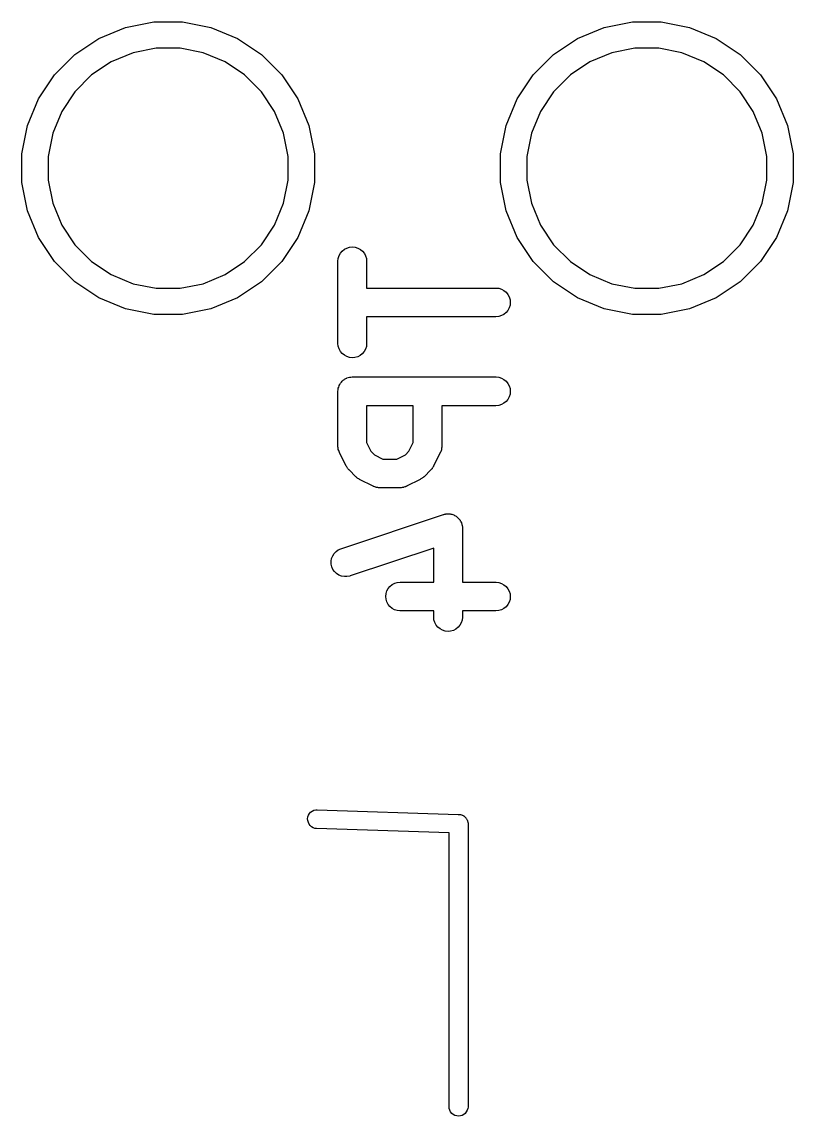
# Model space of a CAD drawing. Extents: x 99.2 to 141.2, y -118.7 to -76.
# Drawn here: x 121.18 to 125.27, y -91.54 to -85.74 of the extents above; entities that cross this region are included whole.
import ezdxf

# ---------------------------------------------------------------- set-up
doc = ezdxf.new("R2010")
doc.units = 0
doc.layers.add('BLACK', color=7, linetype='CONTINUOUS')

msp = doc.modelspace()

# ---------------------------------------------------------------- linework, layer by layer
at = {"layer": 'BLACK', "linetype": 'CONTINUOUS'}
for p, q in [((121.585, -85.8241), (121.727, -85.7656)), ((121.727, -85.7656), (121.877, -85.7358)), ((121.877, -85.7358), (122.029, -85.7358)), ((122.029, -85.7358), (122.179, -85.7656)), ((122.179, -85.7656), (122.321, -85.8241)), ((124.125, -85.8241), (124.267, -85.7656)), ((124.267, -85.7656), (124.417, -85.7358)), ((124.417, -85.7358), (124.569, -85.7358)), ((124.569, -85.7358), (124.719, -85.7656)), ((124.719, -85.7656), (124.861, -85.8241)), ((121.458, -85.9091), (121.585, -85.8241)), ((122.321, -85.8241), (122.448, -85.9091)), ((123.998, -85.9091), (124.125, -85.8241)), ((124.861, -85.8241), (124.988, -85.9091)), ((121.89, -85.8751), (121.767, -85.8996)), ((122.016, -85.8751), (121.89, -85.8751)), ((122.139, -85.8996), (122.016, -85.8751)), ((124.43, -85.8751), (124.307, -85.8996)), ((124.556, -85.8751), (124.43, -85.8751)), ((124.679, -85.8996), (124.556, -85.8751)), ((121.35, -86.0172), (121.458, -85.9091)), ((121.651, -85.9476), (121.547, -86.0173)), ((121.767, -85.8996), (121.651, -85.9476)), ((122.255, -85.9476), (122.139, -85.8996)), ((122.359, -86.0173), (122.255, -85.9476)), ((122.448, -85.9091), (122.556, -86.0172)), ((123.89, -86.0172), (123.998, -85.9091)), ((124.191, -85.9476), (124.087, -86.0173)), ((124.307, -85.8996), (124.191, -85.9476)), ((124.795, -85.9476), (124.679, -85.8996)), ((124.899, -86.0173), (124.795, -85.9476)), ((124.988, -85.9091), (125.096, -86.0172)), ((121.265, -86.1443), (121.35, -86.0172)), ((121.547, -86.0173), (121.458, -86.106)), ((122.448, -86.106), (122.359, -86.0173)), ((122.556, -86.0172), (122.641, -86.1443)), ((123.805, -86.1443), (123.89, -86.0172)), ((124.087, -86.0173), (123.998, -86.106)), ((124.988, -86.106), (124.899, -86.0173)), ((125.096, -86.0172), (125.181, -86.1443)), ((121.458, -86.106), (121.389, -86.2103)), ((122.517, -86.2103), (122.448, -86.106)), ((123.998, -86.106), (123.929, -86.2103)), ((125.057, -86.2103), (124.988, -86.106)), ((121.207, -86.2856), (121.265, -86.1443)), ((122.641, -86.1443), (122.699, -86.2856)), ((123.747, -86.2856), (123.805, -86.1443)), ((125.181, -86.1443), (125.239, -86.2856)), ((121.389, -86.2103), (121.341, -86.3262)), ((122.565, -86.3262), (122.517, -86.2103)), ((123.929, -86.2103), (123.881, -86.3262)), ((125.105, -86.3262), (125.057, -86.2103)), ((121.177, -86.4355), (121.207, -86.2856)), ((122.699, -86.2856), (122.729, -86.4355)), ((123.717, -86.4355), (123.747, -86.2856)), ((125.239, -86.2856), (125.269, -86.4355)), ((121.341, -86.3262), (121.316, -86.4493)), ((122.59, -86.4493), (122.565, -86.3262)), ((123.881, -86.3262), (123.856, -86.4493)), ((125.13, -86.4493), (125.105, -86.3262)), ((121.177, -86.5885), (121.177, -86.4355)), ((121.316, -86.4493), (121.316, -86.5747)), ((122.59, -86.5747), (122.59, -86.4493)), ((122.729, -86.4355), (122.729, -86.5885)), ((123.717, -86.5885), (123.717, -86.4355)), ((123.856, -86.4493), (123.856, -86.5747)), ((125.13, -86.5747), (125.13, -86.4493)), ((125.269, -86.4355), (125.269, -86.5885)), ((121.207, -86.7384), (121.177, -86.5885)), ((121.316, -86.5747), (121.341, -86.6978)), ((122.565, -86.6978), (122.59, -86.5747)), ((122.729, -86.5885), (122.699, -86.7384)), ((123.747, -86.7384), (123.717, -86.5885)), ((123.856, -86.5747), (123.881, -86.6978)), ((125.105, -86.6978), (125.13, -86.5747)), ((125.269, -86.5885), (125.239, -86.7384)), ((121.341, -86.6978), (121.389, -86.8137)), ((122.517, -86.8137), (122.565, -86.6978)), ((123.881, -86.6978), (123.929, -86.8137)), ((125.057, -86.8137), (125.105, -86.6978)), ((121.265, -86.8797), (121.207, -86.7384)), ((122.699, -86.7384), (122.641, -86.8797)), ((123.805, -86.8797), (123.747, -86.7384)), ((125.239, -86.7384), (125.181, -86.8797)), ((121.389, -86.8137), (121.458, -86.918)), ((122.448, -86.918), (122.517, -86.8137)), ((123.929, -86.8137), (123.998, -86.918)), ((124.988, -86.918), (125.057, -86.8137)), ((121.35, -87.0068), (121.265, -86.8797)), ((122.641, -86.8797), (122.556, -87.0068)), ((123.89, -87.0068), (123.805, -86.8797)), ((125.181, -86.8797), (125.096, -87.0068)), ((121.458, -86.918), (121.547, -87.0067)), ((122.359, -87.0067), (122.448, -86.918)), ((122.877, -86.9514), (122.888, -86.9421)), ((122.888, -86.9421), (122.902, -86.9352)), ((122.902, -86.9352), (122.916, -86.931)), ((122.916, -86.931), (122.931, -86.9296)), ((122.931, -86.9296), (122.945, -86.9312)), ((122.945, -86.9312), (122.96, -86.9356)), ((122.96, -86.9356), (122.973, -86.9427)), ((123.998, -86.918), (124.087, -87.0067)), ((124.899, -87.0067), (124.988, -86.918)), ((122.854, -87.0048), (122.856, -86.99)), ((122.856, -86.99), (122.86, -86.9758)), ((122.86, -86.9758), (122.867, -86.9628)), ((122.867, -86.9628), (122.877, -86.9514)), ((122.973, -86.9427), (122.984, -86.9522)), ((122.984, -86.9522), (122.994, -86.9637)), ((122.994, -86.9637), (123.001, -86.9768)), ((123.001, -86.9768), (123.005, -86.991)), ((123.005, -86.991), (123.006, -87.0058)), ((121.458, -87.1149), (121.35, -87.0068)), ((121.547, -87.0067), (121.651, -87.0764)), ((122.255, -87.0764), (122.359, -87.0067)), ((122.556, -87.0068), (122.448, -87.1149)), ((122.854, -87.0058), (122.854, -87.0048)), ((122.854, -87.4413), (122.854, -87.0058)), ((123.006, -87.0058), (123.006, -87.1474)), ((123.998, -87.1149), (123.89, -87.0068)), ((124.087, -87.0067), (124.191, -87.0764)), ((124.795, -87.0764), (124.899, -87.0067)), ((125.096, -87.0068), (124.988, -87.1149)), ((121.585, -87.1999), (121.458, -87.1149)), ((121.651, -87.0764), (121.767, -87.1244)), ((122.139, -87.1244), (122.255, -87.0764)), ((122.448, -87.1149), (122.321, -87.1999)), ((124.125, -87.1999), (123.998, -87.1149)), ((124.191, -87.0764), (124.307, -87.1244)), ((124.679, -87.1244), (124.795, -87.0764)), ((124.988, -87.1149), (124.861, -87.1999)), ((121.767, -87.1244), (121.89, -87.1489)), ((121.89, -87.1489), (122.016, -87.1489)), ((122.016, -87.1489), (122.139, -87.1244)), ((123.006, -87.1474), (123.692, -87.1474)), ((123.692, -87.1474), (123.693, -87.1474)), ((123.693, -87.1474), (123.708, -87.149)), ((123.708, -87.149), (123.722, -87.1535)), ((123.722, -87.1535), (123.735, -87.1607)), ((123.735, -87.1607), (123.747, -87.1702)), ((123.747, -87.1702), (123.756, -87.1818)), ((124.307, -87.1244), (124.43, -87.1489)), ((124.43, -87.1489), (124.556, -87.1489)), ((124.556, -87.1489), (124.679, -87.1244)), ((121.727, -87.2584), (121.585, -87.1999)), ((122.321, -87.1999), (122.179, -87.2584)), ((123.756, -87.1818), (123.763, -87.195)), ((123.763, -87.195), (123.767, -87.2093)), ((123.767, -87.2093), (123.768, -87.2241)), ((123.768, -87.2241), (123.767, -87.2389)), ((124.267, -87.2584), (124.125, -87.1999)), ((124.861, -87.1999), (124.719, -87.2584)), ((121.877, -87.2882), (121.727, -87.2584)), ((122.029, -87.2882), (121.877, -87.2882)), ((122.179, -87.2584), (122.029, -87.2882)), ((123.734, -87.287), (123.721, -87.294)), ((123.746, -87.2776), (123.734, -87.287)), ((123.755, -87.2662), (123.746, -87.2776)), ((123.762, -87.2531), (123.755, -87.2662)), ((123.767, -87.2389), (123.762, -87.2531)), ((124.417, -87.2882), (124.267, -87.2584)), ((124.569, -87.2882), (124.417, -87.2882)), ((124.719, -87.2584), (124.569, -87.2882)), ((123.692, -87.2998), (123.006, -87.2998)), ((123.006, -87.2998), (123.006, -87.4413)), ((123.707, -87.2983), (123.692, -87.2998)), ((123.721, -87.294), (123.707, -87.2983)), ((122.855, -87.4561), (122.854, -87.4413)), ((122.86, -87.4703), (122.855, -87.4561)), ((123.005, -87.4571), (123, -87.4713)), ((123.006, -87.4423), (123.005, -87.4571)), ((123.006, -87.4413), (123.006, -87.4423)), ((122.867, -87.4834), (122.86, -87.4703)), ((122.876, -87.495), (122.867, -87.4834)), ((122.888, -87.5044), (122.876, -87.495)), ((122.901, -87.5115), (122.888, -87.5044)), ((122.915, -87.5159), (122.901, -87.5115)), ((122.93, -87.5175), (122.915, -87.5159)), ((122.944, -87.5161), (122.93, -87.5175)), ((122.959, -87.5119), (122.944, -87.5161)), ((122.972, -87.505), (122.959, -87.5119)), ((122.983, -87.4957), (122.972, -87.505)), ((122.993, -87.4843), (122.983, -87.4957)), ((123, -87.4713), (122.993, -87.4843)), ((122.877, -87.6408), (122.882, -87.6364)), ((122.882, -87.6364), (122.888, -87.6318)), ((122.888, -87.6315), (122.895, -87.6282)), ((122.888, -87.6317), (122.888, -87.6315)), ((122.888, -87.6318), (122.888, -87.6317)), ((122.895, -87.6282), (122.901, -87.6248)), ((122.901, -87.6247), (122.902, -87.6246)), ((122.901, -87.6248), (122.901, -87.6247)), ((122.902, -87.6246), (122.908, -87.6226)), ((122.908, -87.6226), (122.915, -87.6205)), ((122.915, -87.6205), (122.916, -87.6205)), ((122.916, -87.6204), (122.923, -87.6198)), ((122.916, -87.6205), (122.916, -87.6204)), ((122.923, -87.6198), (122.93, -87.6191)), ((122.93, -87.6191), (123.692, -87.6191)), ((123.692, -87.6191), (123.693, -87.6191)), ((123.693, -87.6191), (123.708, -87.6207)), ((123.708, -87.6207), (123.722, -87.6252)), ((123.722, -87.6252), (123.735, -87.6324)), ((123.735, -87.6324), (123.747, -87.642)), ((122.854, -87.6942), (122.855, -87.6871)), ((122.854, -87.6947), (122.854, -87.6942)), ((122.854, -87.6948), (122.854, -87.6947)), ((122.854, -87.6947), (122.854, -87.6947)), ((122.854, -87.6953), (122.854, -87.6948)), ((122.854, -87.9856), (122.854, -87.6953)), ((122.855, -87.6871), (122.856, -87.68)), ((122.856, -87.6794), (122.858, -87.6726)), ((122.856, -87.6797), (122.856, -87.6794)), ((122.856, -87.68), (122.856, -87.6797)), ((122.858, -87.6726), (122.86, -87.6657)), ((122.86, -87.6653), (122.864, -87.659)), ((122.86, -87.6655), (122.86, -87.6653)), ((122.86, -87.6657), (122.86, -87.6655)), ((122.864, -87.659), (122.867, -87.6527)), ((122.867, -87.6522), (122.872, -87.6467)), ((122.867, -87.6525), (122.867, -87.6522)), ((122.867, -87.6527), (122.867, -87.6525)), ((122.872, -87.6467), (122.876, -87.6412)), ((122.876, -87.6412), (122.877, -87.641)), ((122.877, -87.641), (122.877, -87.6408)), ((123.747, -87.642), (123.756, -87.6536)), ((123.756, -87.6536), (123.763, -87.6667)), ((123.763, -87.6667), (123.767, -87.681)), ((123.767, -87.681), (123.768, -87.6958)), ((123.768, -87.6958), (123.767, -87.7106)), ((123.746, -87.7493), (123.734, -87.7587)), ((123.755, -87.7379), (123.746, -87.7493)), ((123.762, -87.7248), (123.755, -87.7379)), ((123.767, -87.7106), (123.762, -87.7248)), ((123.006, -87.7715), (123.006, -87.9676)), ((123.253, -87.7715), (123.006, -87.7715)), ((123.253, -87.9676), (123.253, -87.7715)), ((123.692, -87.7715), (123.406, -87.7715)), ((123.406, -87.7715), (123.406, -87.9856)), ((123.707, -87.77), (123.692, -87.7715)), ((123.721, -87.7657), (123.707, -87.77)), ((123.734, -87.7587), (123.721, -87.7657)), ((122.854, -87.9878), (122.854, -87.9856)), ((123.006, -87.9676), (123.029, -88.013)), ((123.23, -88.013), (123.253, -87.9676)), ((123.406, -87.9866), (123.405, -87.9889)), ((123.406, -87.9856), (123.406, -87.9866)), ((122.854, -87.99), (122.854, -87.9878)), ((122.855, -87.9952), (122.854, -87.99)), ((122.855, -88.0004), (122.855, -87.9952)), ((122.856, -88.0025), (122.855, -88.0004)), ((122.856, -88.0047), (122.856, -88.0025)), ((122.858, -88.0096), (122.856, -88.0047)), ((122.86, -88.0146), (122.858, -88.0096)), ((122.861, -88.0166), (122.86, -88.0146)), ((122.862, -88.0187), (122.861, -88.0166)), ((122.862, -88.0196), (122.862, -88.0187)), ((122.898, -88.0922), (122.862, -88.0196)), ((123.029, -88.013), (123.048, -88.0318)), ((123.048, -88.0318), (123.093, -88.0545)), ((123.166, -88.0545), (123.212, -88.0318)), ((123.212, -88.0318), (123.23, -88.013)), ((123.397, -88.0196), (123.361, -88.0922)), ((123.398, -88.0175), (123.397, -88.0196)), ((123.399, -88.0156), (123.398, -88.0175)), ((123.401, -88.0106), (123.399, -88.0156)), ((123.403, -88.0058), (123.401, -88.0106)), ((123.404, -88.0014), (123.403, -88.0035)), ((123.403, -88.0035), (123.403, -88.0058)), ((123.405, -87.9911), (123.404, -87.9962)), ((123.404, -87.9962), (123.404, -88.0014)), ((123.405, -87.9889), (123.405, -87.9911)), ((122.901, -88.0958), (122.898, -88.0922)), ((122.903, -88.0996), (122.901, -88.0958)), ((122.905, -88.1021), (122.903, -88.0996)), ((122.906, -88.1048), (122.905, -88.1021)), ((123.093, -88.0545), (123.166, -88.0545)), ((123.354, -88.103), (123.353, -88.1056)), ((123.356, -88.1005), (123.354, -88.103)), ((123.358, -88.0968), (123.356, -88.1005)), ((123.361, -88.0932), (123.358, -88.0968)), ((123.361, -88.0922), (123.361, -88.0932)), ((122.909, -88.1079), (122.906, -88.1048)), ((122.912, -88.1113), (122.909, -88.1079)), ((122.913, -88.112), (122.912, -88.1113)), ((122.949, -88.1483), (122.913, -88.112)), ((122.952, -88.151), (122.949, -88.1483)), ((122.955, -88.154), (122.952, -88.151)), ((122.958, -88.1557), (122.955, -88.154)), ((122.96, -88.1577), (122.958, -88.1557)), ((122.964, -88.1598), (122.96, -88.1577)), ((122.968, -88.1621), (122.964, -88.1598)), ((123.294, -88.1603), (123.291, -88.1626)), ((123.298, -88.1583), (123.294, -88.1603)), ((123.301, -88.1563), (123.298, -88.1583)), ((123.303, -88.1547), (123.301, -88.1563)), ((123.307, -88.1517), (123.303, -88.1547)), ((123.31, -88.149), (123.307, -88.1517)), ((123.311, -88.1483), (123.31, -88.149)), ((123.347, -88.112), (123.311, -88.1483)), ((123.35, -88.1087), (123.347, -88.112)), ((123.353, -88.1056), (123.35, -88.1087)), ((122.969, -88.1626), (122.968, -88.1621)), ((123.041, -88.1989), (122.969, -88.1626)), ((123.043, -88.1997), (123.041, -88.1989)), ((123.045, -88.2007), (123.043, -88.1997)), ((123.05, -88.2023), (123.045, -88.2007)), ((123.055, -88.2042), (123.05, -88.2023)), ((123.057, -88.2046), (123.055, -88.2042)), ((123.059, -88.2052), (123.057, -88.2046)), ((123.065, -88.2058), (123.059, -88.2052)), ((123.07, -88.2067), (123.065, -88.2058)), ((123.072, -88.2066), (123.07, -88.2067)), ((123.074, -88.2069), (123.072, -88.2066)), ((123.075, -88.2069), (123.074, -88.2069)), ((123.184, -88.2069), (123.075, -88.2069)), ((123.186, -88.2067), (123.184, -88.2069)), ((123.189, -88.2068), (123.186, -88.2067)), ((123.194, -88.206), (123.189, -88.2068)), ((123.199, -88.2055), (123.194, -88.206)), ((123.201, -88.2048), (123.199, -88.2055)), ((123.203, -88.2045), (123.201, -88.2048)), ((123.208, -88.2027), (123.203, -88.2045)), ((123.213, -88.2012), (123.208, -88.2027)), ((123.215, -88.2001), (123.213, -88.2012)), ((123.217, -88.1993), (123.215, -88.2001)), ((123.218, -88.1989), (123.217, -88.1993)), ((123.291, -88.1626), (123.218, -88.1989)), ((122.87, -88.5301), (123.414, -88.3487)), ((123.414, -88.3487), (123.415, -88.3484)), ((123.415, -88.3484), (123.42, -88.3474)), ((123.42, -88.3474), (123.424, -88.3461)), ((123.424, -88.3461), (123.427, -88.3459)), ((123.427, -88.3459), (123.43, -88.3453)), ((123.43, -88.3453), (123.434, -88.3452)), ((123.434, -88.3452), (123.439, -88.3448)), ((123.439, -88.3448), (123.442, -88.3451)), ((123.442, -88.3451), (123.445, -88.3451)), ((123.445, -88.3451), (123.449, -88.3459)), ((123.449, -88.3459), (123.453, -88.3463)), ((123.453, -88.3463), (123.456, -88.3472)), ((123.456, -88.3472), (123.459, -88.3477)), ((123.459, -88.3477), (123.463, -88.3494)), ((123.463, -88.3494), (123.468, -88.3507)), ((123.468, -88.3507), (123.47, -88.3521)), ((123.47, -88.3521), (123.473, -88.3532)), ((123.473, -88.3532), (123.477, -88.3557)), ((123.477, -88.3557), (123.481, -88.3578)), ((123.481, -88.3578), (123.483, -88.3597)), ((123.483, -88.3597), (123.485, -88.3612)), ((123.485, -88.3612), (123.489, -88.3644)), ((123.489, -88.3644), (123.492, -88.3673)), ((123.492, -88.3673), (123.494, -88.3695)), ((123.494, -88.3695), (123.496, -88.3716)), ((123.496, -88.3716), (123.499, -88.3753)), ((123.499, -88.3753), (123.502, -88.3788)), ((123.502, -88.3788), (123.503, -88.3814)), ((123.503, -88.3814), (123.505, -88.3838)), ((123.505, -88.3838), (123.506, -88.3879)), ((123.506, -88.3879), (123.509, -88.392)), ((123.509, -88.392), (123.509, -88.3947)), ((123.509, -88.3947), (123.511, -88.3974)), ((123.511, -88.3974), (123.512, -88.4018)), ((123.512, -88.4018), (123.513, -88.4062)), ((123.513, -88.4062), (123.513, -88.4091)), ((123.513, -88.4091), (123.514, -88.4119)), ((123.514, -88.4119), (123.514, -88.4165)), ((123.514, -88.4165), (123.514, -88.421)), ((123.514, -88.421), (123.514, -88.7076)), ((122.826, -88.5681), (122.834, -88.5555)), ((122.834, -88.5555), (122.844, -88.5448)), ((122.844, -88.5448), (122.856, -88.5362)), ((122.856, -88.5362), (122.87, -88.5301)), ((123.362, -88.5267), (122.918, -88.6747)), ((123.362, -88.7076), (123.362, -88.5267)), ((122.818, -88.5966), (122.82, -88.582)), ((122.818, -88.6115), (122.818, -88.5966)), ((122.821, -88.626), (122.818, -88.6115)), ((122.82, -88.582), (122.826, -88.5681)), ((122.827, -88.6396), (122.821, -88.626)), ((122.836, -88.6518), (122.827, -88.6396)), ((122.847, -88.6622), (122.836, -88.6518)), ((122.859, -88.6702), (122.847, -88.6622)), ((122.873, -88.6757), (122.859, -88.6702)), ((122.888, -88.6784), (122.873, -88.6757)), ((122.902, -88.6781), (122.888, -88.6784)), ((122.917, -88.675), (122.902, -88.6781)), ((122.918, -88.6747), (122.917, -88.675)), ((123.114, -88.7543), (123.121, -88.7412)), ((123.121, -88.7412), (123.13, -88.7298)), ((123.13, -88.7298), (123.142, -88.7204)), ((123.142, -88.7204), (123.155, -88.7134)), ((123.155, -88.7134), (123.169, -88.7091)), ((123.169, -88.7091), (123.184, -88.7076)), ((123.184, -88.7076), (123.362, -88.7076)), ((123.514, -88.7076), (123.692, -88.7076)), ((123.692, -88.7076), (123.693, -88.7077)), ((123.693, -88.7077), (123.708, -88.7093)), ((123.708, -88.7093), (123.722, -88.7138)), ((123.722, -88.7138), (123.735, -88.721)), ((123.735, -88.721), (123.747, -88.7305)), ((123.747, -88.7305), (123.756, -88.7421)), ((123.108, -88.7833), (123.11, -88.7685)), ((123.109, -88.7981), (123.108, -88.7833)), ((123.114, -88.8124), (123.109, -88.7981)), ((123.11, -88.7685), (123.114, -88.7543)), ((123.756, -88.7421), (123.763, -88.7553)), ((123.767, -88.7992), (123.762, -88.8134)), ((123.763, -88.7553), (123.767, -88.7696)), ((123.767, -88.7696), (123.768, -88.7844)), ((123.768, -88.7844), (123.767, -88.7992)), ((123.12, -88.8256), (123.114, -88.8124)), ((123.13, -88.8372), (123.12, -88.8256)), ((123.141, -88.8467), (123.13, -88.8372)), ((123.154, -88.8539), (123.141, -88.8467)), ((123.168, -88.8584), (123.154, -88.8539)), ((123.721, -88.8543), (123.707, -88.8586)), ((123.734, -88.8473), (123.721, -88.8543)), ((123.746, -88.8379), (123.734, -88.8473)), ((123.755, -88.8265), (123.746, -88.8379)), ((123.762, -88.8134), (123.755, -88.8265)), ((123.183, -88.86), (123.168, -88.8584)), ((123.184, -88.86), (123.183, -88.86)), ((123.362, -88.86), (123.184, -88.86)), ((123.362, -88.8927), (123.362, -88.86)), ((123.363, -88.9075), (123.362, -88.8927)), ((123.368, -88.9217), (123.363, -88.9075)), ((123.513, -88.9085), (123.508, -88.9227)), ((123.514, -88.8938), (123.513, -88.9085)), ((123.692, -88.86), (123.514, -88.86)), ((123.514, -88.86), (123.514, -88.8927)), ((123.514, -88.8927), (123.514, -88.8938)), ((123.707, -88.8586), (123.692, -88.86)), ((123.375, -88.9349), (123.368, -88.9217)), ((123.384, -88.9464), (123.375, -88.9349)), ((123.396, -88.9559), (123.384, -88.9464)), ((123.409, -88.963), (123.396, -88.9559)), ((123.423, -88.9673), (123.409, -88.963)), ((123.438, -88.9689), (123.423, -88.9673)), ((123.452, -88.9676), (123.438, -88.9689)), ((123.467, -88.9634), (123.452, -88.9676)), ((123.48, -88.9565), (123.467, -88.9634)), ((123.491, -88.9471), (123.48, -88.9565)), ((123.501, -88.9358), (123.491, -88.9471)), ((123.508, -88.9227), (123.501, -88.9358)), ((122.693, -89.9628), (122.695, -89.953)), ((122.695, -89.953), (122.698, -89.9437)), ((122.698, -89.9437), (122.703, -89.9352)), ((122.703, -89.9352), (122.709, -89.9278)), ((122.709, -89.9278), (122.717, -89.9218)), ((122.717, -89.9218), (122.726, -89.9174)), ((122.726, -89.9174), (122.736, -89.9149)), ((122.736, -89.9149), (122.743, -89.9144)), ((122.743, -89.9144), (123.492, -89.9394)), ((123.492, -89.9394), (123.494, -89.9392)), ((123.494, -89.9392), (123.497, -89.9395)), ((123.497, -89.9395), (123.498, -89.9395)), ((123.498, -89.9395), (123.499, -89.9398)), ((123.499, -89.9398), (123.504, -89.9402)), ((123.504, -89.9402), (123.504, -89.9404)), ((123.504, -89.9404), (123.505, -89.9405)), ((123.505, -89.9405), (123.509, -89.9418)), ((123.509, -89.9418), (123.513, -89.943)), ((123.513, -89.943), (123.514, -89.9434)), ((123.514, -89.9434), (123.514, -89.9437)), ((123.514, -89.9437), (123.518, -89.9457)), ((123.518, -89.9457), (123.522, -89.9477)), ((123.522, -89.9477), (123.522, -89.9482)), ((123.522, -89.9482), (123.523, -89.9486)), ((123.523, -89.9486), (123.526, -89.9513)), ((123.526, -89.9513), (123.529, -89.9539)), ((123.529, -89.9539), (123.53, -89.9546)), ((123.53, -89.9546), (123.53, -89.9551)), ((123.53, -89.9551), (123.533, -89.9584)), ((123.533, -89.9584), (123.535, -89.9615)), ((122.694, -89.9726), (122.693, -89.9628)), ((122.697, -89.9821), (122.694, -89.9726)), ((122.701, -89.9909), (122.697, -89.9821)), ((122.707, -89.9988), (122.701, -89.9909)), ((122.714, -90.0053), (122.707, -89.9988)), ((122.723, -90.0102), (122.714, -90.0053)), ((122.732, -90.0134), (122.723, -90.0102)), ((122.74, -90.0143), (122.732, -90.0134)), ((123.444, -90.0378), (122.74, -90.0143)), ((123.535, -89.9615), (123.536, -89.9623)), ((123.536, -89.9623), (123.536, -89.9629)), ((123.536, -89.9629), (123.538, -89.9666)), ((123.538, -89.9666), (123.54, -89.9702)), ((123.54, -89.9702), (123.54, -89.971)), ((123.54, -89.971), (123.541, -89.9718)), ((123.541, -89.9718), (123.542, -89.9757)), ((123.542, -89.9757), (123.543, -89.9796)), ((123.543, -89.9796), (123.543, -89.9805)), ((123.543, -89.9805), (123.543, -89.9813)), ((123.543, -89.9813), (123.544, -89.9854)), ((123.544, -89.9854), (123.544, -89.987)), ((123.544, -89.987), (123.544, -89.9878)), ((123.544, -89.9878), (123.544, -89.9911)), ((123.544, -89.9911), (123.544, -89.9927)), ((123.544, -89.9927), (123.544, -91.4919)), ((123.444, -91.4919), (123.444, -90.0378)), ((123.444, -91.4992), (123.444, -91.4919)), ((123.447, -91.5087), (123.444, -91.4992)), ((123.452, -91.5174), (123.447, -91.5087)), ((123.458, -91.525), (123.452, -91.5174)), ((123.466, -91.5312), (123.458, -91.525)), ((123.529, -91.525), (123.522, -91.5312)), ((123.535, -91.5174), (123.529, -91.525)), ((123.54, -91.5087), (123.535, -91.5174)), ((123.543, -91.4992), (123.54, -91.5087)), ((123.544, -91.4919), (123.543, -91.4992)), ((123.474, -91.5359), (123.466, -91.5312)), ((123.484, -91.5387), (123.474, -91.5359)), ((123.494, -91.5397), (123.484, -91.5387)), ((123.504, -91.5387), (123.494, -91.5397)), ((123.513, -91.5359), (123.504, -91.5387)), ((123.522, -91.5312), (123.513, -91.5359))]:
    msp.add_line(p, q, dxfattribs=at)

doc.saveas('drawing.dxf')
